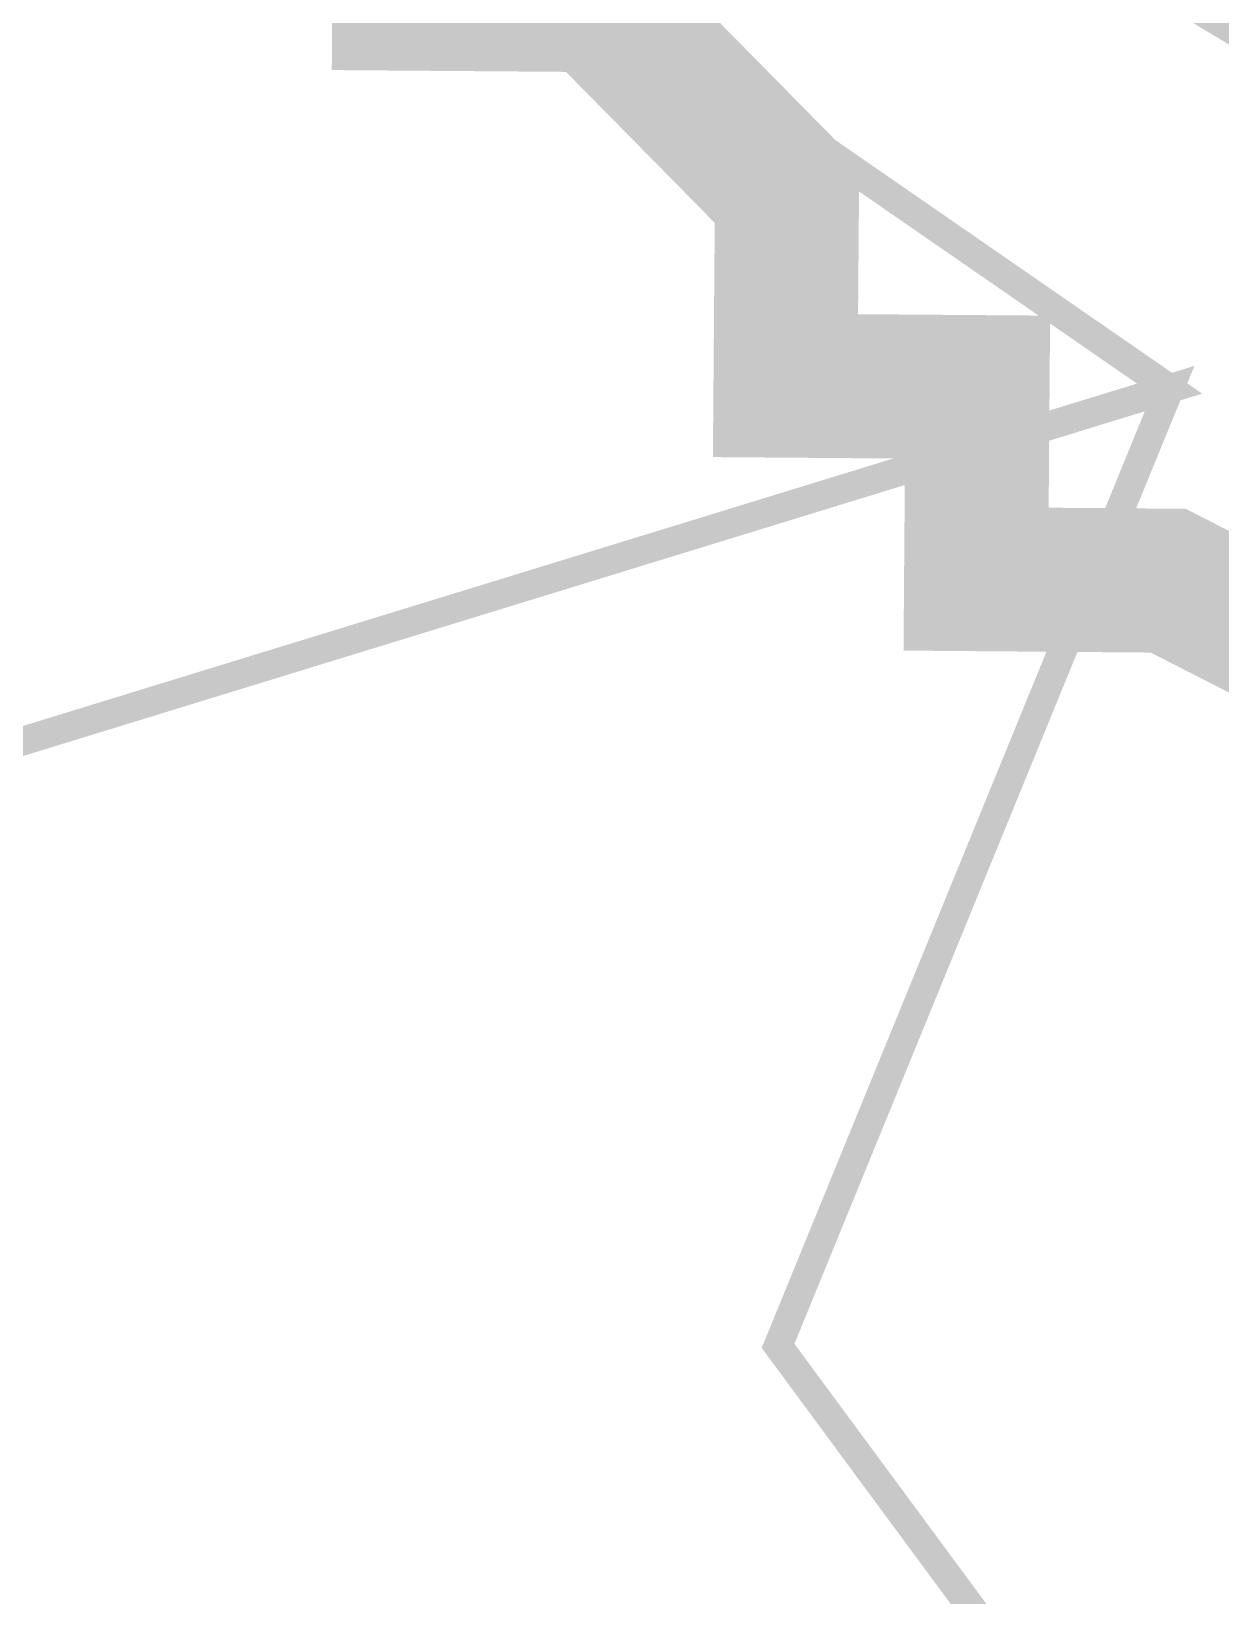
# Model space of a CAD drawing. Header units: metres. Extents: x 326467 to 340077, y 1811030 to 1824953.
# Drawn here: x 328170.34 to 328195.37, y 1813170.34 to 1813203.28 of the extents above; entities that cross this region are included whole.
import ezdxf

# ---------------------------------------------------------------- set-up
doc = ezdxf.new("R2010")
doc.units = ezdxf.units.M
doc.header["$MEASUREMENT"] = 0
for name, color, linetype in [('CRZ LINE FOR RIVER OR CREEK', 84, 'Continuous'), ('HAZARDS LINE', 1, 'Continuous'), ('NDZ-200M FROM CRZ', 30, 'Continuous'), ('SURVEY PLOT BOUNDARY', 35, 'Continuous')]:
    doc.layers.add(name, color=color, linetype=linetype)

# ---------------------------------------------------------------- blocks, each defined once
blk = doc.blocks.new('16')
at = {"layer": 'CRZ LINE FOR RIVER OR CREEK', "ltscale": 0.1, "const_width": 3.032, "flags": 128}
blk.add_lwpolyline([(327485.038, 1812701.881), (327519.352, 1812695.552), (327577.092, 1812724.601), (327604.789, 1812765.65), (327607.506, 1812829.965), (327664.209, 1812989.465), (327769.06, 1813097.956), (327828.018, 1813141.977), (327886.79, 1813161.741), (327934.034, 1813193.513), (327984.378, 1813226.491), (328040.995, 1813230.689), (328113.293, 1813223.644), (328192.933, 1813206.344), (328242.791, 1813176.3), (328250.328, 1813122.545), (328246.114, 1813100.34), (328261.862, 1813045.633), (328328.079, 1812982.451), (328393.859, 1812862.666), (328500.104, 1812715.848), (328586.46, 1812675.187)], dxfattribs=at)
at = {"layer": 'HAZARDS LINE', "lineweight": 18, "const_width": 3.032}
blk.add_lwpolyline([(328150.172, 1813240.574), (328150.14, 1813236.531), (328154.152, 1813232.457), (328158.194, 1813232.426), (328158.163, 1813228.383), (328162.205, 1813228.352), (328166.217, 1813224.277), (328166.185, 1813220.234), (328170.228, 1813220.203), (328178.219, 1813208.011), (328178.188, 1813203.968), (328182.23, 1813203.937), (328186.242, 1813199.863), (328186.21, 1813195.82), (328190.253, 1813195.789), (328190.222, 1813191.746), (328194.264, 1813191.714), (328202.318, 1813187.609), (328206.329, 1813183.535), (328210.371, 1813183.503), (328214.383, 1813179.429)], dxfattribs=at)
at = {"layer": 'NDZ-200M FROM CRZ', "const_width": 3.032, "flags": 128}
blk.add_lwpolyline([(327485.038, 1812701.881), (327519.352, 1812695.552), (327577.092, 1812724.601), (327604.789, 1812765.65), (327607.506, 1812829.965), (327664.209, 1812989.465), (327769.06, 1813097.956), (327828.018, 1813141.977), (327886.79, 1813161.741), (327934.034, 1813193.513), (327984.378, 1813226.491), (328040.995, 1813230.689), (328113.293, 1813223.644), (328192.933, 1813206.344), (328242.791, 1813176.3), (328250.328, 1813122.545), (328246.114, 1813100.34), (328261.862, 1813045.633), (328328.079, 1812982.451), (328393.859, 1812862.666), (328500.104, 1812715.848), (328586.46, 1812675.187)], dxfattribs=at)
at = {"layer": 'SURVEY PLOT BOUNDARY', "lineweight": 18, "const_width": 0.606}
blk.add_lwpolyline([(328558.475, 1812715.836), (328546.285, 1812707.844), (328494.171, 1812764.852), (328482.199, 1812785.161), (328446.316, 1812850.131), (328346.379, 1812996.461), (328282.137, 1813053.564), (328278.219, 1813069.767), (328246.254, 1813118.534), (328198.057, 1813159.339), (328186.054, 1813175.604), (328194.295, 1813195.757), (328093.765, 1813265.27), (327923.795, 1813242.321), (327757.026, 1813110.179), (327679.627, 1813033.953), (327589.914, 1812933.562), (327544.137, 1812764.097), (327540.063, 1812760.085), (327551.691, 1812695.302), (327507.099, 1812679.473), (327361.79, 1812708.897)], dxfattribs=at)
for points in [[(328093.765, 1813265.27), (328194.295, 1813195.757), (328117.302, 1813172.092), (328105.112, 1813164.099), (328105.05, 1813156.013), (328100.882, 1813139.872), (328108.905, 1813131.723), (328161.082, 1813082.801), (328165.125, 1813082.77), (328014.213, 1812910.072), (327895.579, 1812729.038), (327679.627, 1813033.953), (327757.026, 1813110.179), (327923.795, 1813242.321)], [(328346.379, 1812996.461), (328334.127, 1812980.383), (328322.031, 1812984.519), (328249.454, 1813009.339), (328165.125, 1813082.77), (328161.082, 1813082.801), (328108.905, 1813131.723), (328100.882, 1813139.872), (328105.05, 1813156.013), (328105.112, 1813164.099), (328117.302, 1813172.092), (328194.295, 1813195.757), (328186.054, 1813175.604), (328198.057, 1813159.339), (328246.254, 1813118.534), (328278.219, 1813069.767), (328282.137, 1813053.564)]]:
    blk.add_lwpolyline(points, close=True, dxfattribs=at)

msp = doc.modelspace()

# ---------------------------------------------------------------- block references
msp.add_blockref('16', (0, 0))

doc.saveas('drawing.dxf')
